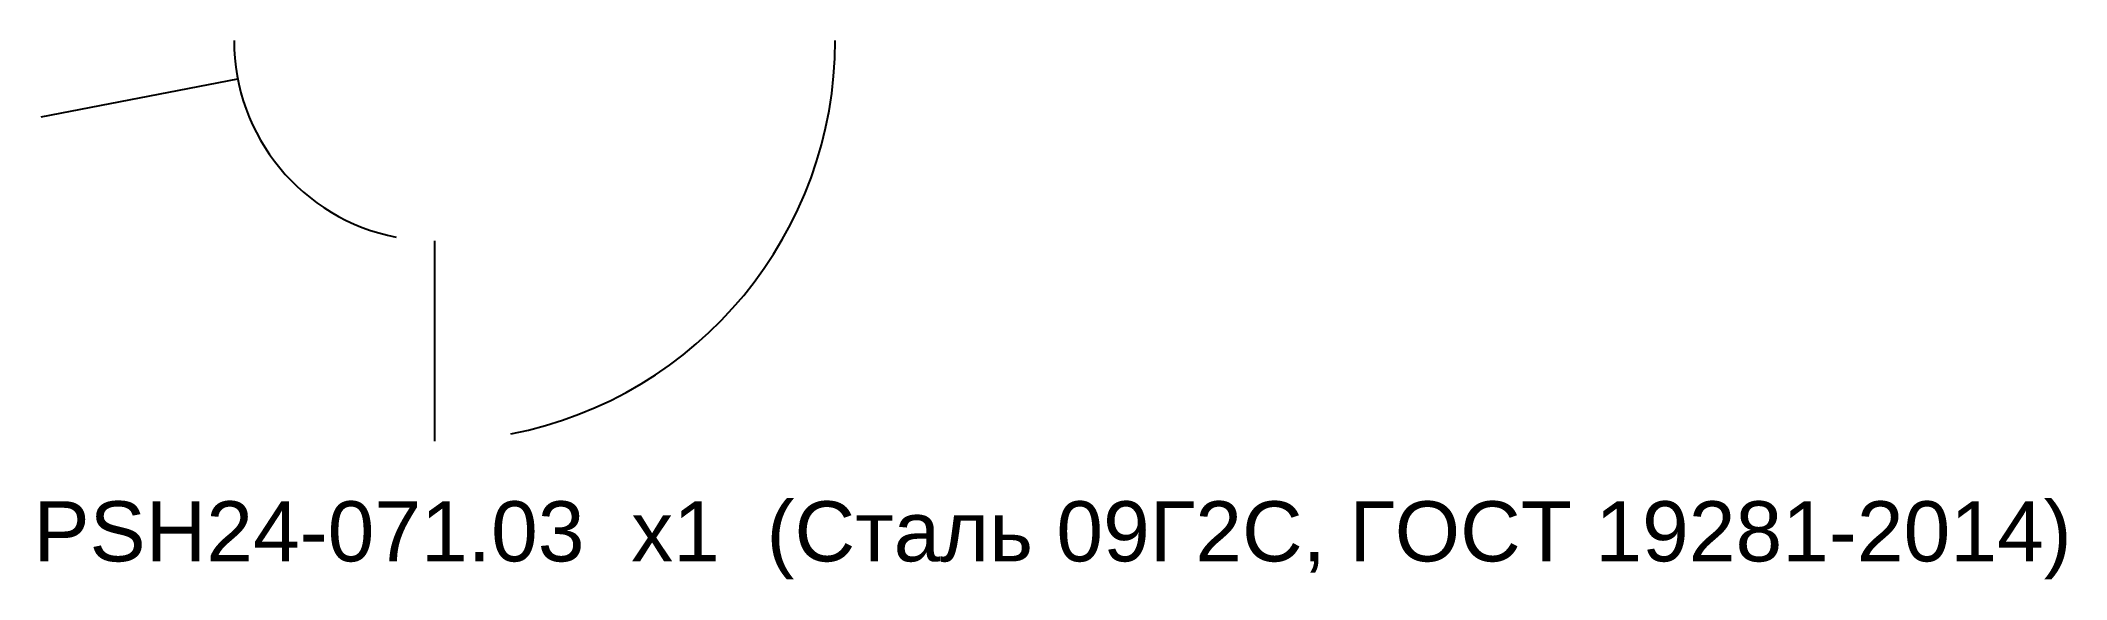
# Model space of a CAD drawing. Header units: millimetres. Extents: x -20 to 183, y -32 to 22.
import ezdxf

# ---------------------------------------------------------------- set-up
doc = ezdxf.new("R2010")
doc.units = ezdxf.units.MM
doc.layers.add('CUT', color=1, linetype='Continuous')
doc.layers.add('MARK', color=5, linetype='Continuous')
doc.styles.add('GOST', font='Arial')

msp = doc.modelspace()

# ---------------------------------------------------------------- linework, layer by layer
at = {"layer": 'CUT'}
for p, q in [((-19.63, 14.28), (0, 18.09)), ((19.63, 1.91), (19.63, -18.09))]:
    msp.add_line(p, q, dxfattribs=at)
for radius, start, end in [(20, 180, 259), (40, 281, 360)]:
    msp.add_arc((19.63, 21.91), radius, start, end, dxfattribs=at)

# ---------------------------------------------------------------- texts
at = {"layer": 'MARK', "style": 'GOST'}
msp.add_text('PSH24-071.03  x1  (Сталь 09Г2С, ГОСТ 19281-2014)', height=6, dxfattribs=at).set_placement((-20.37, -30.09))

doc.saveas('drawing.dxf')
